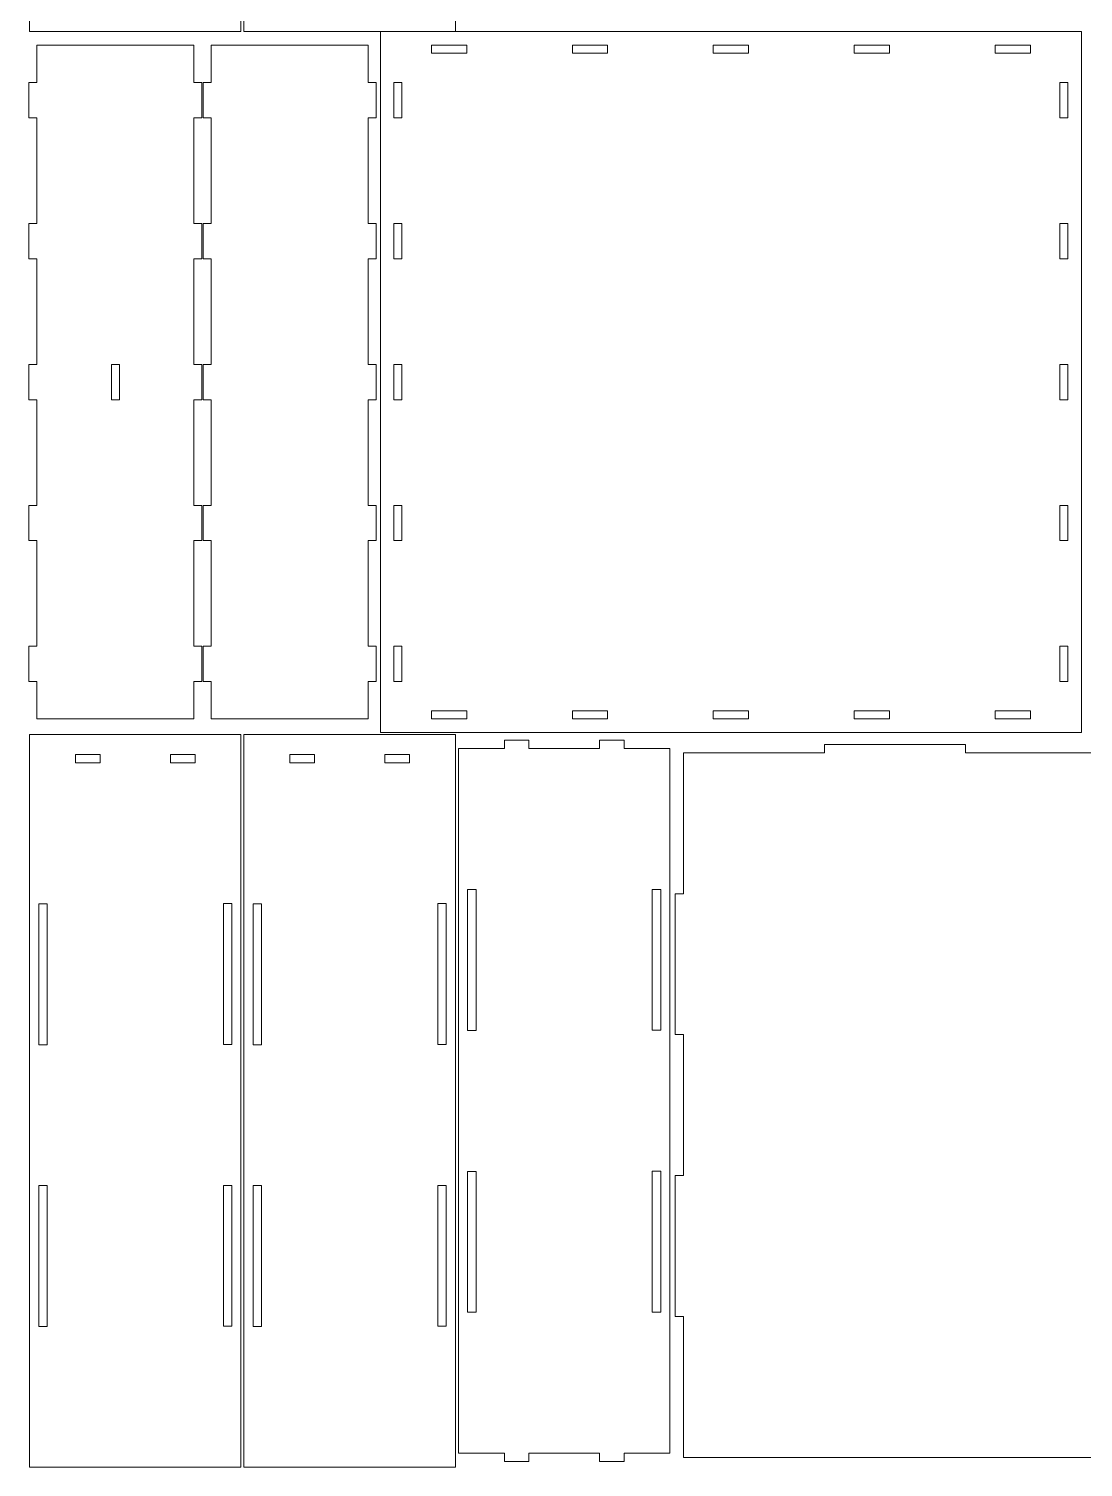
# Model space of a CAD drawing. Header units: millimetres. Extents: x -599 to 1818, y -719 to 408.
# Drawn here: x -598.9 to -299.7, y -407.6 to 0.8 of the extents above; entities that cross this region are included whole.
import ezdxf

# ---------------------------------------------------------------- set-up
doc = ezdxf.new("R2010")
doc.units = ezdxf.units.MM
doc.header["$MEASUREMENT"] = 0
doc.layers.add('Layer 1', color=7, linetype='Continuous')

msp = doc.modelspace()

# ---------------------------------------------------------------- linework, layer by layer
at = {"layer": 'Layer 1', "color": 250, "lineweight": 18}
for points, knots in [([(-598.6891, 208), (-598.6891, 208), (-538.6892, 208), (-538.6892, 208), (-538.6892, 208), (-538.6892, 208), (-538.6892, 0), (-538.6892, 0), (-538.6892, 0), (-538.6892, 0), (-598.6891, 0), (-598.6891, 0), (-598.6891, 0), (-598.6891, 0), (-598.6891, 208), (-598.6891, 208)], [0, 0, 0, 0, 0.2, 0.2, 0.2, 0.2, 0.4, 0.4, 0.4, 0.4, 0.6, 0.6, 0.6, 0.6, 1, 1, 1, 1]), ([(-537.8347, 208), (-537.8347, 208), (-477.8346, 208), (-477.8346, 208), (-477.8346, 208), (-477.8346, 208), (-477.8346, 0), (-477.8346, 0), (-477.8346, 0), (-477.8346, 0), (-537.8347, 0), (-537.8347, 0), (-537.8347, 0), (-537.8347, 0), (-537.8347, 208), (-537.8347, 208)], [0, 0, 0, 0, 0.2, 0.2, 0.2, 0.2, 0.4, 0.4, 0.4, 0.4, 0.6, 0.6, 0.6, 0.6, 1, 1, 1, 1]), ([(-300.1339, -199), (-300.1339, -199), (-499.1339, -199), (-499.1339, -199), (-499.1339, -199), (-499.1339, -199), (-499.1339, 0), (-499.1339, 0), (-499.1339, 0), (-499.1339, 0), (-300.1339, 0), (-300.1339, 0), (-300.1339, 0), (-300.1339, 0), (-300.1339, -199), (-300.1339, -199)], [0, 0, 0, 0, 0.2, 0.2, 0.2, 0.2, 0.4, 0.4, 0.4, 0.4, 0.6, 0.6, 0.6, 0.6, 1, 1, 1, 1]), ([(-552.0436, -3.8637), (-552.0436, -3.8637), (-596.6436, -3.8637), (-596.6436, -3.8637), (-596.6436, -3.8637), (-596.6436, -3.8637), (-596.6436, -14.5), (-596.6436, -14.5), (-596.6436, -14.5), (-596.6436, -14.5), (-598.9163, -14.5), (-598.9163, -14.5), (-598.9163, -14.5), (-598.9163, -14.5), (-598.9163, -24.5), (-598.9163, -24.5), (-598.9163, -24.5), (-598.9163, -24.5), (-596.6436, -24.5), (-596.6436, -24.5), (-596.6436, -24.5), (-596.6436, -24.5), (-596.6436, -54.5), (-596.6436, -54.5), (-596.6436, -54.5), (-596.6436, -54.5), (-598.9163, -54.5), (-598.9163, -54.5), (-598.9163, -54.5), (-598.9163, -54.5), (-598.9163, -64.5), (-598.9163, -64.5), (-598.9163, -64.5), (-598.9163, -64.5), (-596.6436, -64.5), (-596.6436, -64.5), (-596.6436, -64.5), (-596.6436, -64.5), (-596.6436, -94.5), (-596.6436, -94.5), (-596.6436, -94.5), (-596.6436, -94.5), (-598.9163, -94.5), (-598.9163, -94.5), (-598.9163, -94.5), (-598.9163, -94.5), (-598.9163, -104.5), (-598.9163, -104.5), (-598.9163, -104.5), (-598.9163, -104.5), (-596.6436, -104.5), (-596.6436, -104.5), (-596.6436, -104.5), (-596.6436, -104.5), (-596.6436, -134.5), (-596.6436, -134.5), (-596.6436, -134.5), (-596.6436, -134.5), (-598.9163, -134.5), (-598.9163, -134.5), (-598.9163, -134.5), (-598.9163, -134.5), (-598.9163, -144.5), (-598.9163, -144.5), (-598.9163, -144.5), (-598.9163, -144.5), (-596.6436, -144.5), (-596.6436, -144.5), (-596.6436, -144.5), (-596.6436, -144.5), (-596.6436, -174.5), (-596.6436, -174.5), (-596.6436, -174.5), (-596.6436, -174.5), (-598.9163, -174.5), (-598.9163, -174.5), (-598.9163, -174.5), (-598.9163, -174.5), (-598.9163, -184.5), (-598.9163, -184.5), (-598.9163, -184.5), (-598.9163, -184.5), (-596.6436, -184.5), (-596.6436, -184.5), (-596.6436, -184.5), (-596.6436, -184.5), (-596.6436, -195.1363), (-596.6436, -195.1363), (-596.6436, -195.1363), (-596.6436, -195.1363), (-552.0436, -195.1363), (-552.0436, -195.1363), (-552.0436, -195.1363), (-552.0436, -195.1363), (-552.0436, -184.5), (-552.0436, -184.5), (-552.0436, -184.5), (-552.0436, -184.5), (-549.7709, -184.5), (-549.7709, -184.5), (-549.7709, -184.5), (-549.7709, -184.5), (-549.7709, -174.5), (-549.7709, -174.5), (-549.7709, -174.5), (-549.7709, -174.5), (-552.0436, -174.5), (-552.0436, -174.5), (-552.0436, -174.5), (-552.0436, -174.5), (-552.0436, -144.5), (-552.0436, -144.5), (-552.0436, -144.5), (-552.0436, -144.5), (-549.7709, -144.5), (-549.7709, -144.5), (-549.7709, -144.5), (-549.7709, -144.5), (-549.7709, -134.5), (-549.7709, -134.5), (-549.7709, -134.5), (-549.7709, -134.5), (-552.0436, -134.5), (-552.0436, -134.5), (-552.0436, -134.5), (-552.0436, -134.5), (-552.0436, -104.5), (-552.0436, -104.5), (-552.0436, -104.5), (-552.0436, -104.5), (-549.7709, -104.5), (-549.7709, -104.5), (-549.7709, -104.5), (-549.7709, -104.5), (-549.7709, -94.5), (-549.7709, -94.5), (-549.7709, -94.5), (-549.7709, -94.5), (-552.0436, -94.5), (-552.0436, -94.5), (-552.0436, -94.5), (-552.0436, -94.5), (-552.0436, -64.5), (-552.0436, -64.5), (-552.0436, -64.5), (-552.0436, -64.5), (-549.7709, -64.5), (-549.7709, -64.5), (-549.7709, -64.5), (-549.7709, -64.5), (-549.7709, -54.5), (-549.7709, -54.5), (-549.7709, -54.5), (-549.7709, -54.5), (-552.0436, -54.5), (-552.0436, -54.5), (-552.0436, -54.5), (-552.0436, -54.5), (-552.0436, -24.5), (-552.0436, -24.5), (-552.0436, -24.5), (-552.0436, -24.5), (-549.7709, -24.5), (-549.7709, -24.5), (-549.7709, -24.5), (-549.7709, -24.5), (-549.7709, -14.5), (-549.7709, -14.5), (-549.7709, -14.5), (-549.7709, -14.5), (-552.0436, -14.5), (-552.0436, -14.5), (-552.0436, -14.5), (-552.0436, -14.5), (-552.0436, -3.8637), (-552.0436, -3.8637)], [0, 0, 0, 0, 0.02222222, 0.02222222, 0.02222222, 0.02222222, 0.04444444, 0.04444444, 0.04444444, 0.04444444, 0.06666667, 0.06666667, 0.06666667, 0.06666667, 0.08888889, 0.08888889, 0.08888889, 0.08888889, 0.11111111, 0.11111111, 0.11111111, 0.11111111, 0.13333333, 0.13333333, 0.13333333, 0.13333333, 0.15555556, 0.15555556, 0.15555556, 0.15555556, 0.17777778, 0.17777778, 0.17777778, 0.17777778, 0.2, 0.2, 0.2, 0.2, 0.22222222, 0.22222222, 0.22222222, 0.22222222, 0.24444444, 0.24444444, 0.24444444, 0.24444444, 0.26666667, 0.26666667, 0.26666667, 0.26666667, 0.28888889, 0.28888889, 0.28888889, 0.28888889, 0.31111111, 0.31111111, 0.31111111, 0.31111111, 0.33333333, 0.33333333, 0.33333333, 0.33333333, 0.35555556, 0.35555556, 0.35555556, 0.35555556, 0.37777778, 0.37777778, 0.37777778, 0.37777778, 0.4, 0.4, 0.4, 0.4, 0.42222222, 0.42222222, 0.42222222, 0.42222222, 0.44444444, 0.44444444, 0.44444444, 0.44444444, 0.46666667, 0.46666667, 0.46666667, 0.46666667, 0.48888889, 0.48888889, 0.48888889, 0.48888889, 0.51111111, 0.51111111, 0.51111111, 0.51111111, 0.53333333, 0.53333333, 0.53333333, 0.53333333, 0.55555556, 0.55555556, 0.55555556, 0.55555556, 0.57777778, 0.57777778, 0.57777778, 0.57777778, 0.6, 0.6, 0.6, 0.6, 0.62222222, 0.62222222, 0.62222222, 0.62222222, 0.64444444, 0.64444444, 0.64444444, 0.64444444, 0.66666667, 0.66666667, 0.66666667, 0.66666667, 0.68888889, 0.68888889, 0.68888889, 0.68888889, 0.71111111, 0.71111111, 0.71111111, 0.71111111, 0.73333333, 0.73333333, 0.73333333, 0.73333333, 0.75555556, 0.75555556, 0.75555556, 0.75555556, 0.77777778, 0.77777778, 0.77777778, 0.77777778, 0.8, 0.8, 0.8, 0.8, 0.82222222, 0.82222222, 0.82222222, 0.82222222, 0.84444444, 0.84444444, 0.84444444, 0.84444444, 0.86666667, 0.86666667, 0.86666667, 0.86666667, 0.88888889, 0.88888889, 0.88888889, 0.88888889, 0.91111111, 0.91111111, 0.91111111, 0.91111111, 0.93333333, 0.93333333, 0.93333333, 0.93333333, 0.95555556, 0.95555556, 0.95555556, 0.95555556, 1, 1, 1, 1]), ([(-502.5854, -3.8637), (-502.5854, -3.8637), (-547.1854, -3.8637), (-547.1854, -3.8637), (-547.1854, -3.8637), (-547.1854, -3.8637), (-547.1854, -14.5), (-547.1854, -14.5), (-547.1854, -14.5), (-547.1854, -14.5), (-549.4581, -14.5), (-549.4581, -14.5), (-549.4581, -14.5), (-549.4581, -14.5), (-549.4581, -24.5), (-549.4581, -24.5), (-549.4581, -24.5), (-549.4581, -24.5), (-547.1854, -24.5), (-547.1854, -24.5), (-547.1854, -24.5), (-547.1854, -24.5), (-547.1854, -54.5), (-547.1854, -54.5), (-547.1854, -54.5), (-547.1854, -54.5), (-549.4581, -54.5), (-549.4581, -54.5), (-549.4581, -54.5), (-549.4581, -54.5), (-549.4581, -64.5), (-549.4581, -64.5), (-549.4581, -64.5), (-549.4581, -64.5), (-547.1854, -64.5), (-547.1854, -64.5), (-547.1854, -64.5), (-547.1854, -64.5), (-547.1854, -94.5), (-547.1854, -94.5), (-547.1854, -94.5), (-547.1854, -94.5), (-549.4581, -94.5), (-549.4581, -94.5), (-549.4581, -94.5), (-549.4581, -94.5), (-549.4581, -104.5), (-549.4581, -104.5), (-549.4581, -104.5), (-549.4581, -104.5), (-547.1854, -104.5), (-547.1854, -104.5), (-547.1854, -104.5), (-547.1854, -104.5), (-547.1854, -134.5), (-547.1854, -134.5), (-547.1854, -134.5), (-547.1854, -134.5), (-549.4581, -134.5), (-549.4581, -134.5), (-549.4581, -134.5), (-549.4581, -134.5), (-549.4581, -144.5), (-549.4581, -144.5), (-549.4581, -144.5), (-549.4581, -144.5), (-547.1854, -144.5), (-547.1854, -144.5), (-547.1854, -144.5), (-547.1854, -144.5), (-547.1854, -174.5), (-547.1854, -174.5), (-547.1854, -174.5), (-547.1854, -174.5), (-549.4581, -174.5), (-549.4581, -174.5), (-549.4581, -174.5), (-549.4581, -174.5), (-549.4581, -184.5), (-549.4581, -184.5), (-549.4581, -184.5), (-549.4581, -184.5), (-547.1854, -184.5), (-547.1854, -184.5), (-547.1854, -184.5), (-547.1854, -184.5), (-547.1854, -195.1363), (-547.1854, -195.1363), (-547.1854, -195.1363), (-547.1854, -195.1363), (-502.5854, -195.1363), (-502.5854, -195.1363), (-502.5854, -195.1363), (-502.5854, -195.1363), (-502.5854, -184.5), (-502.5854, -184.5), (-502.5854, -184.5), (-502.5854, -184.5), (-500.3127, -184.5), (-500.3127, -184.5), (-500.3127, -184.5), (-500.3127, -184.5), (-500.3127, -174.5), (-500.3127, -174.5), (-500.3127, -174.5), (-500.3127, -174.5), (-502.5854, -174.5), (-502.5854, -174.5), (-502.5854, -174.5), (-502.5854, -174.5), (-502.5854, -144.5), (-502.5854, -144.5), (-502.5854, -144.5), (-502.5854, -144.5), (-500.3127, -144.5), (-500.3127, -144.5), (-500.3127, -144.5), (-500.3127, -144.5), (-500.3127, -134.5), (-500.3127, -134.5), (-500.3127, -134.5), (-500.3127, -134.5), (-502.5854, -134.5), (-502.5854, -134.5), (-502.5854, -134.5), (-502.5854, -134.5), (-502.5854, -104.5), (-502.5854, -104.5), (-502.5854, -104.5), (-502.5854, -104.5), (-500.3127, -104.5), (-500.3127, -104.5), (-500.3127, -104.5), (-500.3127, -104.5), (-500.3127, -94.5), (-500.3127, -94.5), (-500.3127, -94.5), (-500.3127, -94.5), (-502.5854, -94.5), (-502.5854, -94.5), (-502.5854, -94.5), (-502.5854, -94.5), (-502.5854, -64.5), (-502.5854, -64.5), (-502.5854, -64.5), (-502.5854, -64.5), (-500.3127, -64.5), (-500.3127, -64.5), (-500.3127, -64.5), (-500.3127, -64.5), (-500.3127, -54.5), (-500.3127, -54.5), (-500.3127, -54.5), (-500.3127, -54.5), (-502.5854, -54.5), (-502.5854, -54.5), (-502.5854, -54.5), (-502.5854, -54.5), (-502.5854, -24.5), (-502.5854, -24.5), (-502.5854, -24.5), (-502.5854, -24.5), (-500.3127, -24.5), (-500.3127, -24.5), (-500.3127, -24.5), (-500.3127, -24.5), (-500.3127, -14.5), (-500.3127, -14.5), (-500.3127, -14.5), (-500.3127, -14.5), (-502.5854, -14.5), (-502.5854, -14.5), (-502.5854, -14.5), (-502.5854, -14.5), (-502.5854, -3.8637), (-502.5854, -3.8637)], [0, 0, 0, 0, 0.02222222, 0.02222222, 0.02222222, 0.02222222, 0.04444444, 0.04444444, 0.04444444, 0.04444444, 0.06666667, 0.06666667, 0.06666667, 0.06666667, 0.08888889, 0.08888889, 0.08888889, 0.08888889, 0.11111111, 0.11111111, 0.11111111, 0.11111111, 0.13333333, 0.13333333, 0.13333333, 0.13333333, 0.15555556, 0.15555556, 0.15555556, 0.15555556, 0.17777778, 0.17777778, 0.17777778, 0.17777778, 0.2, 0.2, 0.2, 0.2, 0.22222222, 0.22222222, 0.22222222, 0.22222222, 0.24444444, 0.24444444, 0.24444444, 0.24444444, 0.26666667, 0.26666667, 0.26666667, 0.26666667, 0.28888889, 0.28888889, 0.28888889, 0.28888889, 0.31111111, 0.31111111, 0.31111111, 0.31111111, 0.33333333, 0.33333333, 0.33333333, 0.33333333, 0.35555556, 0.35555556, 0.35555556, 0.35555556, 0.37777778, 0.37777778, 0.37777778, 0.37777778, 0.4, 0.4, 0.4, 0.4, 0.42222222, 0.42222222, 0.42222222, 0.42222222, 0.44444444, 0.44444444, 0.44444444, 0.44444444, 0.46666667, 0.46666667, 0.46666667, 0.46666667, 0.48888889, 0.48888889, 0.48888889, 0.48888889, 0.51111111, 0.51111111, 0.51111111, 0.51111111, 0.53333333, 0.53333333, 0.53333333, 0.53333333, 0.55555556, 0.55555556, 0.55555556, 0.55555556, 0.57777778, 0.57777778, 0.57777778, 0.57777778, 0.6, 0.6, 0.6, 0.6, 0.62222222, 0.62222222, 0.62222222, 0.62222222, 0.64444444, 0.64444444, 0.64444444, 0.64444444, 0.66666667, 0.66666667, 0.66666667, 0.66666667, 0.68888889, 0.68888889, 0.68888889, 0.68888889, 0.71111111, 0.71111111, 0.71111111, 0.71111111, 0.73333333, 0.73333333, 0.73333333, 0.73333333, 0.75555556, 0.75555556, 0.75555556, 0.75555556, 0.77777778, 0.77777778, 0.77777778, 0.77777778, 0.8, 0.8, 0.8, 0.8, 0.82222222, 0.82222222, 0.82222222, 0.82222222, 0.84444444, 0.84444444, 0.84444444, 0.84444444, 0.86666667, 0.86666667, 0.86666667, 0.86666667, 0.88888889, 0.88888889, 0.88888889, 0.88888889, 0.91111111, 0.91111111, 0.91111111, 0.91111111, 0.93333333, 0.93333333, 0.93333333, 0.93333333, 0.95555556, 0.95555556, 0.95555556, 0.95555556, 1, 1, 1, 1]), ([(-474.6339, -3.8637), (-474.6339, -3.8637), (-474.6339, -6.1364), (-474.6339, -6.1364), (-474.6339, -6.1364), (-474.6339, -6.1364), (-484.6338, -6.1364), (-484.6338, -6.1364), (-484.6338, -6.1364), (-484.6338, -6.1364), (-484.6338, -3.8637), (-484.6338, -3.8637), (-484.6338, -3.8637), (-484.6338, -3.8637), (-474.6339, -3.8637), (-474.6339, -3.8637)], [0, 0, 0, 0, 0.2, 0.2, 0.2, 0.2, 0.4, 0.4, 0.4, 0.4, 0.6, 0.6, 0.6, 0.6, 1, 1, 1, 1]), ([(-434.6338, -3.8637), (-434.6338, -3.8637), (-434.6338, -6.1364), (-434.6338, -6.1364), (-434.6338, -6.1364), (-434.6338, -6.1364), (-444.6339, -6.1364), (-444.6339, -6.1364), (-444.6339, -6.1364), (-444.6339, -6.1364), (-444.6339, -3.8637), (-444.6339, -3.8637), (-444.6339, -3.8637), (-444.6339, -3.8637), (-434.6338, -3.8637), (-434.6338, -3.8637)], [0, 0, 0, 0, 0.2, 0.2, 0.2, 0.2, 0.4, 0.4, 0.4, 0.4, 0.6, 0.6, 0.6, 0.6, 1, 1, 1, 1]), ([(-394.6338, -3.8637), (-394.6338, -3.8637), (-394.6338, -6.1364), (-394.6338, -6.1364), (-394.6338, -6.1364), (-394.6338, -6.1364), (-404.6339, -6.1364), (-404.6339, -6.1364), (-404.6339, -6.1364), (-404.6339, -6.1364), (-404.6339, -3.8637), (-404.6339, -3.8637), (-404.6339, -3.8637), (-404.6339, -3.8637), (-394.6338, -3.8637), (-394.6338, -3.8637)], [0, 0, 0, 0, 0.2, 0.2, 0.2, 0.2, 0.4, 0.4, 0.4, 0.4, 0.6, 0.6, 0.6, 0.6, 1, 1, 1, 1]), ([(-354.6339, -3.8637), (-354.6339, -3.8637), (-354.6339, -6.1364), (-354.6339, -6.1364), (-354.6339, -6.1364), (-354.6339, -6.1364), (-364.6338, -6.1364), (-364.6338, -6.1364), (-364.6338, -6.1364), (-364.6338, -6.1364), (-364.6338, -3.8637), (-364.6338, -3.8637), (-364.6338, -3.8637), (-364.6338, -3.8637), (-354.6339, -3.8637), (-354.6339, -3.8637)], [0, 0, 0, 0, 0.2, 0.2, 0.2, 0.2, 0.4, 0.4, 0.4, 0.4, 0.6, 0.6, 0.6, 0.6, 1, 1, 1, 1]), ([(-314.6339, -3.8637), (-314.6339, -3.8637), (-314.6339, -6.1364), (-314.6339, -6.1364), (-314.6339, -6.1364), (-314.6339, -6.1364), (-324.6338, -6.1364), (-324.6338, -6.1364), (-324.6338, -6.1364), (-324.6338, -6.1364), (-324.6338, -3.8637), (-324.6338, -3.8637), (-324.6338, -3.8637), (-324.6338, -3.8637), (-314.6339, -3.8637), (-314.6339, -3.8637)], [0, 0, 0, 0, 0.2, 0.2, 0.2, 0.2, 0.4, 0.4, 0.4, 0.4, 0.6, 0.6, 0.6, 0.6, 1, 1, 1, 1]), ([(-492.9975, -24.5), (-492.9975, -24.5), (-495.2702, -24.5), (-495.2702, -24.5), (-495.2702, -24.5), (-495.2702, -24.5), (-495.2702, -14.5), (-495.2702, -14.5), (-495.2702, -14.5), (-495.2702, -14.5), (-492.9975, -14.5), (-492.9975, -14.5), (-492.9975, -14.5), (-492.9975, -14.5), (-492.9975, -24.5), (-492.9975, -24.5)], [0, 0, 0, 0, 0.2, 0.2, 0.2, 0.2, 0.4, 0.4, 0.4, 0.4, 0.6, 0.6, 0.6, 0.6, 1, 1, 1, 1]), ([(-303.9975, -24.5), (-303.9975, -24.5), (-306.2702, -24.5), (-306.2702, -24.5), (-306.2702, -24.5), (-306.2702, -24.5), (-306.2702, -14.5), (-306.2702, -14.5), (-306.2702, -14.5), (-306.2702, -14.5), (-303.9975, -14.5), (-303.9975, -14.5), (-303.9975, -14.5), (-303.9975, -14.5), (-303.9975, -24.5), (-303.9975, -24.5)], [0, 0, 0, 0, 0.2, 0.2, 0.2, 0.2, 0.4, 0.4, 0.4, 0.4, 0.6, 0.6, 0.6, 0.6, 1, 1, 1, 1]), ([(-492.9975, -64.5), (-492.9975, -64.5), (-495.2702, -64.5), (-495.2702, -64.5), (-495.2702, -64.5), (-495.2702, -64.5), (-495.2702, -54.5), (-495.2702, -54.5), (-495.2702, -54.5), (-495.2702, -54.5), (-492.9975, -54.5), (-492.9975, -54.5), (-492.9975, -54.5), (-492.9975, -54.5), (-492.9975, -64.5), (-492.9975, -64.5)], [0, 0, 0, 0, 0.2, 0.2, 0.2, 0.2, 0.4, 0.4, 0.4, 0.4, 0.6, 0.6, 0.6, 0.6, 1, 1, 1, 1]), ([(-303.9975, -64.5), (-303.9975, -64.5), (-306.2702, -64.5), (-306.2702, -64.5), (-306.2702, -64.5), (-306.2702, -64.5), (-306.2702, -54.5), (-306.2702, -54.5), (-306.2702, -54.5), (-306.2702, -54.5), (-303.9975, -54.5), (-303.9975, -54.5), (-303.9975, -54.5), (-303.9975, -54.5), (-303.9975, -64.5), (-303.9975, -64.5)], [0, 0, 0, 0, 0.2, 0.2, 0.2, 0.2, 0.4, 0.4, 0.4, 0.4, 0.6, 0.6, 0.6, 0.6, 1, 1, 1, 1]), ([(-573.2073, -104.5), (-573.2073, -104.5), (-575.48, -104.5), (-575.48, -104.5), (-575.48, -104.5), (-575.48, -104.5), (-575.48, -94.5), (-575.48, -94.5), (-575.48, -94.5), (-575.48, -94.5), (-573.2073, -94.5), (-573.2073, -94.5), (-573.2073, -94.5), (-573.2073, -94.5), (-573.2073, -104.5), (-573.2073, -104.5)], [0, 0, 0, 0, 0.2, 0.2, 0.2, 0.2, 0.4, 0.4, 0.4, 0.4, 0.6, 0.6, 0.6, 0.6, 1, 1, 1, 1]), ([(-492.9975, -104.5), (-492.9975, -104.5), (-495.2702, -104.5), (-495.2702, -104.5), (-495.2702, -104.5), (-495.2702, -104.5), (-495.2702, -94.5), (-495.2702, -94.5), (-495.2702, -94.5), (-495.2702, -94.5), (-492.9975, -94.5), (-492.9975, -94.5), (-492.9975, -94.5), (-492.9975, -94.5), (-492.9975, -104.5), (-492.9975, -104.5)], [0, 0, 0, 0, 0.2, 0.2, 0.2, 0.2, 0.4, 0.4, 0.4, 0.4, 0.6, 0.6, 0.6, 0.6, 1, 1, 1, 1]), ([(-303.9975, -104.5), (-303.9975, -104.5), (-306.2702, -104.5), (-306.2702, -104.5), (-306.2702, -104.5), (-306.2702, -104.5), (-306.2702, -94.5), (-306.2702, -94.5), (-306.2702, -94.5), (-306.2702, -94.5), (-303.9975, -94.5), (-303.9975, -94.5), (-303.9975, -94.5), (-303.9975, -94.5), (-303.9975, -104.5), (-303.9975, -104.5)], [0, 0, 0, 0, 0.2, 0.2, 0.2, 0.2, 0.4, 0.4, 0.4, 0.4, 0.6, 0.6, 0.6, 0.6, 1, 1, 1, 1]), ([(-492.9975, -144.5), (-492.9975, -144.5), (-495.2702, -144.5), (-495.2702, -144.5), (-495.2702, -144.5), (-495.2702, -144.5), (-495.2702, -134.5), (-495.2702, -134.5), (-495.2702, -134.5), (-495.2702, -134.5), (-492.9975, -134.5), (-492.9975, -134.5), (-492.9975, -134.5), (-492.9975, -134.5), (-492.9975, -144.5), (-492.9975, -144.5)], [0, 0, 0, 0, 0.2, 0.2, 0.2, 0.2, 0.4, 0.4, 0.4, 0.4, 0.6, 0.6, 0.6, 0.6, 1, 1, 1, 1]), ([(-303.9975, -144.5), (-303.9975, -144.5), (-306.2702, -144.5), (-306.2702, -144.5), (-306.2702, -144.5), (-306.2702, -144.5), (-306.2702, -134.5), (-306.2702, -134.5), (-306.2702, -134.5), (-306.2702, -134.5), (-303.9975, -134.5), (-303.9975, -134.5), (-303.9975, -134.5), (-303.9975, -134.5), (-303.9975, -144.5), (-303.9975, -144.5)], [0, 0, 0, 0, 0.2, 0.2, 0.2, 0.2, 0.4, 0.4, 0.4, 0.4, 0.6, 0.6, 0.6, 0.6, 1, 1, 1, 1]), ([(-492.9975, -184.5), (-492.9975, -184.5), (-495.2702, -184.5), (-495.2702, -184.5), (-495.2702, -184.5), (-495.2702, -184.5), (-495.2702, -174.5), (-495.2702, -174.5), (-495.2702, -174.5), (-495.2702, -174.5), (-492.9975, -174.5), (-492.9975, -174.5), (-492.9975, -174.5), (-492.9975, -174.5), (-492.9975, -184.5), (-492.9975, -184.5)], [0, 0, 0, 0, 0.2, 0.2, 0.2, 0.2, 0.4, 0.4, 0.4, 0.4, 0.6, 0.6, 0.6, 0.6, 1, 1, 1, 1]), ([(-303.9975, -184.5), (-303.9975, -184.5), (-306.2702, -184.5), (-306.2702, -184.5), (-306.2702, -184.5), (-306.2702, -184.5), (-306.2702, -174.5), (-306.2702, -174.5), (-306.2702, -174.5), (-306.2702, -174.5), (-303.9975, -174.5), (-303.9975, -174.5), (-303.9975, -174.5), (-303.9975, -174.5), (-303.9975, -184.5), (-303.9975, -184.5)], [0, 0, 0, 0, 0.2, 0.2, 0.2, 0.2, 0.4, 0.4, 0.4, 0.4, 0.6, 0.6, 0.6, 0.6, 1, 1, 1, 1]), ([(-474.6339, -192.8636), (-474.6339, -192.8636), (-474.6339, -195.1363), (-474.6339, -195.1363), (-474.6339, -195.1363), (-474.6339, -195.1363), (-484.6338, -195.1363), (-484.6338, -195.1363), (-484.6338, -195.1363), (-484.6338, -195.1363), (-484.6338, -192.8636), (-484.6338, -192.8636), (-484.6338, -192.8636), (-484.6338, -192.8636), (-474.6339, -192.8636), (-474.6339, -192.8636)], [0, 0, 0, 0, 0.2, 0.2, 0.2, 0.2, 0.4, 0.4, 0.4, 0.4, 0.6, 0.6, 0.6, 0.6, 1, 1, 1, 1]), ([(-434.6338, -192.8636), (-434.6338, -192.8636), (-434.6338, -195.1363), (-434.6338, -195.1363), (-434.6338, -195.1363), (-434.6338, -195.1363), (-444.6339, -195.1363), (-444.6339, -195.1363), (-444.6339, -195.1363), (-444.6339, -195.1363), (-444.6339, -192.8636), (-444.6339, -192.8636), (-444.6339, -192.8636), (-444.6339, -192.8636), (-434.6338, -192.8636), (-434.6338, -192.8636)], [0, 0, 0, 0, 0.2, 0.2, 0.2, 0.2, 0.4, 0.4, 0.4, 0.4, 0.6, 0.6, 0.6, 0.6, 1, 1, 1, 1]), ([(-394.6338, -192.8636), (-394.6338, -192.8636), (-394.6338, -195.1363), (-394.6338, -195.1363), (-394.6338, -195.1363), (-394.6338, -195.1363), (-404.6339, -195.1363), (-404.6339, -195.1363), (-404.6339, -195.1363), (-404.6339, -195.1363), (-404.6339, -192.8636), (-404.6339, -192.8636), (-404.6339, -192.8636), (-404.6339, -192.8636), (-394.6338, -192.8636), (-394.6338, -192.8636)], [0, 0, 0, 0, 0.2, 0.2, 0.2, 0.2, 0.4, 0.4, 0.4, 0.4, 0.6, 0.6, 0.6, 0.6, 1, 1, 1, 1]), ([(-354.6339, -192.8636), (-354.6339, -192.8636), (-354.6339, -195.1363), (-354.6339, -195.1363), (-354.6339, -195.1363), (-354.6339, -195.1363), (-364.6338, -195.1363), (-364.6338, -195.1363), (-364.6338, -195.1363), (-364.6338, -195.1363), (-364.6338, -192.8636), (-364.6338, -192.8636), (-364.6338, -192.8636), (-364.6338, -192.8636), (-354.6339, -192.8636), (-354.6339, -192.8636)], [0, 0, 0, 0, 0.2, 0.2, 0.2, 0.2, 0.4, 0.4, 0.4, 0.4, 0.6, 0.6, 0.6, 0.6, 1, 1, 1, 1]), ([(-314.6339, -192.8636), (-314.6339, -192.8636), (-314.6339, -195.1363), (-314.6339, -195.1363), (-314.6339, -195.1363), (-314.6339, -195.1363), (-324.6338, -195.1363), (-324.6338, -195.1363), (-324.6338, -195.1363), (-324.6338, -195.1363), (-324.6338, -192.8636), (-324.6338, -192.8636), (-324.6338, -192.8636), (-324.6338, -192.8636), (-314.6339, -192.8636), (-314.6339, -192.8636)], [0, 0, 0, 0, 0.2, 0.2, 0.2, 0.2, 0.4, 0.4, 0.4, 0.4, 0.6, 0.6, 0.6, 0.6, 1, 1, 1, 1]), ([(-598.6891, -199.5545), (-598.6891, -199.5545), (-538.6892, -199.5545), (-538.6892, -199.5545), (-538.6892, -199.5545), (-538.6892, -199.5545), (-538.6892, -407.5545), (-538.6892, -407.5545), (-538.6892, -407.5545), (-538.6892, -407.5545), (-598.6891, -407.5545), (-598.6891, -407.5545), (-598.6891, -407.5545), (-598.6891, -407.5545), (-598.6891, -199.5545), (-598.6891, -199.5545)], [0, 0, 0, 0, 0.2, 0.2, 0.2, 0.2, 0.4, 0.4, 0.4, 0.4, 0.6, 0.6, 0.6, 0.6, 1, 1, 1, 1]), ([(-537.8347, -199.5545), (-537.8347, -199.5545), (-477.8346, -199.5545), (-477.8346, -199.5545), (-477.8346, -199.5545), (-477.8346, -199.5545), (-477.8346, -407.5545), (-477.8346, -407.5545), (-477.8346, -407.5545), (-477.8346, -407.5545), (-537.8347, -407.5545), (-537.8347, -407.5545), (-537.8347, -407.5545), (-537.8347, -407.5545), (-537.8347, -199.5545), (-537.8347, -199.5545)], [0, 0, 0, 0, 0.2, 0.2, 0.2, 0.2, 0.4, 0.4, 0.4, 0.4, 0.6, 0.6, 0.6, 0.6, 1, 1, 1, 1]), ([(-476.9572, -403.5545), (-476.9572, -403.5545), (-476.9572, -203.5545), (-476.9572, -203.5545), (-476.9572, -203.5545), (-476.9572, -203.5545), (-463.9448, -203.5545), (-463.9448, -203.5545), (-463.9448, -203.5545), (-463.9448, -203.5545), (-463.9448, -201.1545), (-463.9448, -201.1545), (-463.9448, -201.1545), (-463.9448, -201.1545), (-456.9598, -201.1545), (-456.9598, -201.1545), (-456.9598, -201.1545), (-456.9598, -201.1545), (-456.9598, -203.5545), (-456.9598, -203.5545), (-456.9598, -203.5545), (-456.9598, -203.5545), (-436.9547, -203.5545), (-436.9547, -203.5545), (-436.9547, -203.5545), (-436.9547, -203.5545), (-436.9547, -201.1545), (-436.9547, -201.1545), (-436.9547, -201.1545), (-436.9547, -201.1545), (-429.9697, -201.1545), (-429.9697, -201.1545), (-429.9697, -201.1545), (-429.9697, -201.1545), (-429.9697, -203.5545), (-429.9697, -203.5545), (-429.9697, -203.5545), (-429.9697, -203.5545), (-416.9573, -203.5545), (-416.9573, -203.5545), (-416.9573, -203.5545), (-416.9573, -203.5545), (-416.9573, -403.5545), (-416.9573, -403.5545), (-416.9573, -403.5545), (-416.9573, -403.5545), (-429.9697, -403.5545), (-429.9697, -403.5545), (-429.9697, -403.5545), (-429.9697, -403.5545), (-429.9697, -405.9545), (-429.9697, -405.9545), (-429.9697, -405.9545), (-429.9697, -405.9545), (-436.9547, -405.9545), (-436.9547, -405.9545), (-436.9547, -405.9545), (-436.9547, -405.9545), (-436.9547, -403.5545), (-436.9547, -403.5545), (-436.9547, -403.5545), (-436.9547, -403.5545), (-456.9598, -403.5545), (-456.9598, -403.5545), (-456.9598, -403.5545), (-456.9598, -403.5545), (-456.9598, -405.9545), (-456.9598, -405.9545), (-456.9598, -405.9545), (-456.9598, -405.9545), (-463.9448, -405.9545), (-463.9448, -405.9545), (-463.9448, -405.9545), (-463.9448, -405.9545), (-463.9448, -403.5545), (-463.9448, -403.5545), (-463.9448, -403.5545), (-463.9448, -403.5545), (-476.9572, -403.5545), (-476.9572, -403.5545)], [0, 0, 0, 0, 0.04761905, 0.04761905, 0.04761905, 0.04761905, 0.0952381, 0.0952381, 0.0952381, 0.0952381, 0.14285714, 0.14285714, 0.14285714, 0.14285714, 0.19047619, 0.19047619, 0.19047619, 0.19047619, 0.23809524, 0.23809524, 0.23809524, 0.23809524, 0.28571429, 0.28571429, 0.28571429, 0.28571429, 0.33333333, 0.33333333, 0.33333333, 0.33333333, 0.38095238, 0.38095238, 0.38095238, 0.38095238, 0.42857143, 0.42857143, 0.42857143, 0.42857143, 0.47619048, 0.47619048, 0.47619048, 0.47619048, 0.52380952, 0.52380952, 0.52380952, 0.52380952, 0.57142857, 0.57142857, 0.57142857, 0.57142857, 0.61904762, 0.61904762, 0.61904762, 0.61904762, 0.66666667, 0.66666667, 0.66666667, 0.66666667, 0.71428571, 0.71428571, 0.71428571, 0.71428571, 0.76190476, 0.76190476, 0.76190476, 0.76190476, 0.80952381, 0.80952381, 0.80952381, 0.80952381, 0.85714286, 0.85714286, 0.85714286, 0.85714286, 0.9047619, 0.9047619, 0.9047619, 0.9047619, 1, 1, 1, 1]), ([(-413.1051, -204.7545), (-413.1051, -204.7545), (-373.1051, -204.7545), (-373.1051, -204.7545), (-373.1051, -204.7545), (-373.1051, -204.7545), (-373.1051, -202.3545), (-373.1051, -202.3545), (-373.1051, -202.3545), (-373.1051, -202.3545), (-333.1052, -202.3545), (-333.1052, -202.3545), (-333.1052, -202.3545), (-333.1052, -202.3545), (-333.1052, -204.7545), (-333.1052, -204.7545), (-333.1052, -204.7545), (-333.1052, -204.7545), (-293.1053, -204.7545), (-293.1053, -204.7545), (-293.1053, -204.7545), (-293.1053, -204.7545), (-293.1053, -202.3545), (-293.1053, -202.3545), (-293.1053, -202.3545), (-293.1053, -202.3545), (-253.1052, -202.3545), (-253.1052, -202.3545), (-253.1052, -202.3545), (-253.1052, -202.3545), (-253.1052, -204.7545), (-253.1052, -204.7545), (-253.1052, -204.7545), (-253.1052, -204.7545), (-213.1052, -204.7545), (-213.1052, -204.7545), (-213.1052, -204.7545), (-213.1052, -204.7545), (-213.1052, -244.7545), (-213.1052, -244.7545), (-213.1052, -244.7545), (-213.1052, -244.7545), (-210.7053, -244.7545), (-210.7053, -244.7545), (-210.7053, -244.7545), (-210.7053, -244.7545), (-210.7053, -284.7545), (-210.7053, -284.7545), (-210.7053, -284.7545), (-210.7053, -284.7545), (-213.1052, -284.7545), (-213.1052, -284.7545), (-213.1052, -284.7545), (-213.1052, -284.7545), (-213.1052, -324.7545), (-213.1052, -324.7545), (-213.1052, -324.7545), (-213.1052, -324.7545), (-210.7053, -324.7545), (-210.7053, -324.7545), (-210.7053, -324.7545), (-210.7053, -324.7545), (-210.7053, -364.7545), (-210.7053, -364.7545), (-210.7053, -364.7545), (-210.7053, -364.7545), (-213.1052, -364.7545), (-213.1052, -364.7545), (-213.1052, -364.7545), (-213.1052, -364.7545), (-213.1052, -404.7545), (-213.1052, -404.7545), (-213.1052, -404.7545), (-213.1052, -404.7545), (-413.1051, -404.7545), (-413.1051, -404.7545), (-413.1051, -404.7545), (-413.1051, -404.7545), (-413.1051, -364.7545), (-413.1051, -364.7545), (-413.1051, -364.7545), (-413.1051, -364.7545), (-415.5052, -364.7545), (-415.5052, -364.7545), (-415.5052, -364.7545), (-415.5052, -364.7545), (-415.5052, -324.7545), (-415.5052, -324.7545), (-415.5052, -324.7545), (-415.5052, -324.7545), (-413.1051, -324.7545), (-413.1051, -324.7545), (-413.1051, -324.7545), (-413.1051, -324.7545), (-413.1051, -284.7545), (-413.1051, -284.7545), (-413.1051, -284.7545), (-413.1051, -284.7545), (-415.5052, -284.7545), (-415.5052, -284.7545), (-415.5052, -284.7545), (-415.5052, -284.7545), (-415.5052, -244.7545), (-415.5052, -244.7545), (-415.5052, -244.7545), (-415.5052, -244.7545), (-413.1051, -244.7545), (-413.1051, -244.7545), (-413.1051, -244.7545), (-413.1051, -244.7545), (-413.1051, -204.7545), (-413.1051, -204.7545)], [0, 0, 0, 0, 0.03448276, 0.03448276, 0.03448276, 0.03448276, 0.06896552, 0.06896552, 0.06896552, 0.06896552, 0.10344828, 0.10344828, 0.10344828, 0.10344828, 0.13793103, 0.13793103, 0.13793103, 0.13793103, 0.17241379, 0.17241379, 0.17241379, 0.17241379, 0.20689655, 0.20689655, 0.20689655, 0.20689655, 0.24137931, 0.24137931, 0.24137931, 0.24137931, 0.27586207, 0.27586207, 0.27586207, 0.27586207, 0.31034483, 0.31034483, 0.31034483, 0.31034483, 0.34482759, 0.34482759, 0.34482759, 0.34482759, 0.37931034, 0.37931034, 0.37931034, 0.37931034, 0.4137931, 0.4137931, 0.4137931, 0.4137931, 0.44827586, 0.44827586, 0.44827586, 0.44827586, 0.48275862, 0.48275862, 0.48275862, 0.48275862, 0.51724138, 0.51724138, 0.51724138, 0.51724138, 0.55172414, 0.55172414, 0.55172414, 0.55172414, 0.5862069, 0.5862069, 0.5862069, 0.5862069, 0.62068966, 0.62068966, 0.62068966, 0.62068966, 0.65517241, 0.65517241, 0.65517241, 0.65517241, 0.68965517, 0.68965517, 0.68965517, 0.68965517, 0.72413793, 0.72413793, 0.72413793, 0.72413793, 0.75862069, 0.75862069, 0.75862069, 0.75862069, 0.79310345, 0.79310345, 0.79310345, 0.79310345, 0.82758621, 0.82758621, 0.82758621, 0.82758621, 0.86206897, 0.86206897, 0.86206897, 0.86206897, 0.89655172, 0.89655172, 0.89655172, 0.89655172, 0.93103448, 0.93103448, 0.93103448, 0.93103448, 1, 1, 1, 1]), ([(-585.6795, -205.2073), (-585.6795, -205.2073), (-578.6945, -205.2073), (-578.6945, -205.2073), (-578.6945, -205.2073), (-578.6945, -205.2073), (-578.6945, -207.6073), (-578.6945, -207.6073), (-578.6945, -207.6073), (-578.6945, -207.6073), (-585.6795, -207.6073), (-585.6795, -207.6073), (-585.6795, -207.6073), (-585.6795, -207.6073), (-585.6795, -205.2073), (-585.6795, -205.2073)], [0, 0, 0, 0, 0.2, 0.2, 0.2, 0.2, 0.4, 0.4, 0.4, 0.4, 0.6, 0.6, 0.6, 0.6, 1, 1, 1, 1]), ([(-558.6895, -205.2073), (-558.6895, -205.2073), (-551.7045, -205.2073), (-551.7045, -205.2073), (-551.7045, -205.2073), (-551.7045, -205.2073), (-551.7045, -207.6073), (-551.7045, -207.6073), (-551.7045, -207.6073), (-551.7045, -207.6073), (-558.6895, -207.6073), (-558.6895, -207.6073), (-558.6895, -207.6073), (-558.6895, -207.6073), (-558.6895, -205.2073), (-558.6895, -205.2073)], [0, 0, 0, 0, 0.2, 0.2, 0.2, 0.2, 0.4, 0.4, 0.4, 0.4, 0.6, 0.6, 0.6, 0.6, 1, 1, 1, 1]), ([(-524.8251, -205.2073), (-524.8251, -205.2073), (-517.8401, -205.2073), (-517.8401, -205.2073), (-517.8401, -205.2073), (-517.8401, -205.2073), (-517.8401, -207.6073), (-517.8401, -207.6073), (-517.8401, -207.6073), (-517.8401, -207.6073), (-524.8251, -207.6073), (-524.8251, -207.6073), (-524.8251, -207.6073), (-524.8251, -207.6073), (-524.8251, -205.2073), (-524.8251, -205.2073)], [0, 0, 0, 0, 0.2, 0.2, 0.2, 0.2, 0.4, 0.4, 0.4, 0.4, 0.6, 0.6, 0.6, 0.6, 1, 1, 1, 1]), ([(-497.8351, -205.2073), (-497.8351, -205.2073), (-490.8501, -205.2073), (-490.8501, -205.2073), (-490.8501, -205.2073), (-490.8501, -205.2073), (-490.8501, -207.6073), (-490.8501, -207.6073), (-490.8501, -207.6073), (-490.8501, -207.6073), (-497.8351, -207.6073), (-497.8351, -207.6073), (-497.8351, -207.6073), (-497.8351, -207.6073), (-497.8351, -205.2073), (-497.8351, -205.2073)], [0, 0, 0, 0, 0.2, 0.2, 0.2, 0.2, 0.4, 0.4, 0.4, 0.4, 0.6, 0.6, 0.6, 0.6, 1, 1, 1, 1]), ([(-474.3572, -243.5545), (-474.3572, -243.5545), (-471.9573, -243.5545), (-471.9573, -243.5545), (-471.9573, -243.5545), (-471.9573, -243.5545), (-471.9573, -283.5545), (-471.9573, -283.5545), (-471.9573, -283.5545), (-471.9573, -283.5545), (-474.3572, -283.5545), (-474.3572, -283.5545), (-474.3572, -283.5545), (-474.3572, -283.5545), (-474.3572, -243.5545), (-474.3572, -243.5545)], [0, 0, 0, 0, 0.2, 0.2, 0.2, 0.2, 0.4, 0.4, 0.4, 0.4, 0.6, 0.6, 0.6, 0.6, 1, 1, 1, 1]), ([(-421.9572, -243.5018), (-421.9572, -243.5018), (-419.5573, -243.5018), (-419.5573, -243.5018), (-419.5573, -243.5018), (-419.5573, -243.5018), (-419.5573, -283.5018), (-419.5573, -283.5018), (-419.5573, -283.5018), (-419.5573, -283.5018), (-421.9572, -283.5018), (-421.9572, -283.5018), (-421.9572, -283.5018), (-421.9572, -283.5018), (-421.9572, -243.5018), (-421.9572, -243.5018)], [0, 0, 0, 0, 0.2, 0.2, 0.2, 0.2, 0.4, 0.4, 0.4, 0.4, 0.6, 0.6, 0.6, 0.6, 1, 1, 1, 1]), ([(-593.6891, -247.6073), (-593.6891, -247.6073), (-596.0891, -247.6073), (-596.0891, -247.6073), (-596.0891, -247.6073), (-596.0891, -247.6073), (-596.0891, -287.6073), (-596.0891, -287.6073), (-596.0891, -287.6073), (-596.0891, -287.6073), (-593.6891, -287.6073), (-593.6891, -287.6073), (-593.6891, -287.6073), (-593.6891, -287.6073), (-593.6891, -247.6073), (-593.6891, -247.6073)], [0, 0, 0, 0, 0.2, 0.2, 0.2, 0.2, 0.4, 0.4, 0.4, 0.4, 0.6, 0.6, 0.6, 0.6, 1, 1, 1, 1]), ([(-543.6891, -247.5546), (-543.6891, -247.5546), (-541.2892, -247.5546), (-541.2892, -247.5546), (-541.2892, -247.5546), (-541.2892, -247.5546), (-541.2892, -287.5546), (-541.2892, -287.5546), (-541.2892, -287.5546), (-541.2892, -287.5546), (-543.6891, -287.5546), (-543.6891, -287.5546), (-543.6891, -287.5546), (-543.6891, -287.5546), (-543.6891, -247.5546), (-543.6891, -247.5546)], [0, 0, 0, 0, 0.2, 0.2, 0.2, 0.2, 0.4, 0.4, 0.4, 0.4, 0.6, 0.6, 0.6, 0.6, 1, 1, 1, 1]), ([(-532.8347, -247.6073), (-532.8347, -247.6073), (-535.2346, -247.6073), (-535.2346, -247.6073), (-535.2346, -247.6073), (-535.2346, -247.6073), (-535.2346, -287.6073), (-535.2346, -287.6073), (-535.2346, -287.6073), (-535.2346, -287.6073), (-532.8347, -287.6073), (-532.8347, -287.6073), (-532.8347, -287.6073), (-532.8347, -287.6073), (-532.8347, -247.6073), (-532.8347, -247.6073)], [0, 0, 0, 0, 0.2, 0.2, 0.2, 0.2, 0.4, 0.4, 0.4, 0.4, 0.6, 0.6, 0.6, 0.6, 1, 1, 1, 1]), ([(-482.8347, -247.5546), (-482.8347, -247.5546), (-480.4346, -247.5546), (-480.4346, -247.5546), (-480.4346, -247.5546), (-480.4346, -247.5546), (-480.4346, -287.5546), (-480.4346, -287.5546), (-480.4346, -287.5546), (-480.4346, -287.5546), (-482.8347, -287.5546), (-482.8347, -287.5546), (-482.8347, -287.5546), (-482.8347, -287.5546), (-482.8347, -247.5546), (-482.8347, -247.5546)], [0, 0, 0, 0, 0.2, 0.2, 0.2, 0.2, 0.4, 0.4, 0.4, 0.4, 0.6, 0.6, 0.6, 0.6, 1, 1, 1, 1]), ([(-474.3572, -323.5545), (-474.3572, -323.5545), (-471.9573, -323.5545), (-471.9573, -323.5545), (-471.9573, -323.5545), (-471.9573, -323.5545), (-471.9573, -363.5545), (-471.9573, -363.5545), (-471.9573, -363.5545), (-471.9573, -363.5545), (-474.3572, -363.5545), (-474.3572, -363.5545), (-474.3572, -363.5545), (-474.3572, -363.5545), (-474.3572, -323.5545), (-474.3572, -323.5545)], [0, 0, 0, 0, 0.2, 0.2, 0.2, 0.2, 0.4, 0.4, 0.4, 0.4, 0.6, 0.6, 0.6, 0.6, 1, 1, 1, 1]), ([(-421.9572, -323.5018), (-421.9572, -323.5018), (-419.5573, -323.5018), (-419.5573, -323.5018), (-419.5573, -323.5018), (-419.5573, -323.5018), (-419.5573, -363.5018), (-419.5573, -363.5018), (-419.5573, -363.5018), (-419.5573, -363.5018), (-421.9572, -363.5018), (-421.9572, -363.5018), (-421.9572, -363.5018), (-421.9572, -363.5018), (-421.9572, -323.5018), (-421.9572, -323.5018)], [0, 0, 0, 0, 0.2, 0.2, 0.2, 0.2, 0.4, 0.4, 0.4, 0.4, 0.6, 0.6, 0.6, 0.6, 1, 1, 1, 1]), ([(-593.6891, -327.6073), (-593.6891, -327.6073), (-596.0891, -327.6073), (-596.0891, -327.6073), (-596.0891, -327.6073), (-596.0891, -327.6073), (-596.0891, -367.6073), (-596.0891, -367.6073), (-596.0891, -367.6073), (-596.0891, -367.6073), (-593.6891, -367.6073), (-593.6891, -367.6073), (-593.6891, -367.6073), (-593.6891, -367.6073), (-593.6891, -327.6073), (-593.6891, -327.6073)], [0, 0, 0, 0, 0.2, 0.2, 0.2, 0.2, 0.4, 0.4, 0.4, 0.4, 0.6, 0.6, 0.6, 0.6, 1, 1, 1, 1]), ([(-543.6891, -327.5546), (-543.6891, -327.5546), (-541.2892, -327.5546), (-541.2892, -327.5546), (-541.2892, -327.5546), (-541.2892, -327.5546), (-541.2892, -367.5546), (-541.2892, -367.5546), (-541.2892, -367.5546), (-541.2892, -367.5546), (-543.6891, -367.5546), (-543.6891, -367.5546), (-543.6891, -367.5546), (-543.6891, -367.5546), (-543.6891, -327.5546), (-543.6891, -327.5546)], [0, 0, 0, 0, 0.2, 0.2, 0.2, 0.2, 0.4, 0.4, 0.4, 0.4, 0.6, 0.6, 0.6, 0.6, 1, 1, 1, 1]), ([(-532.8347, -327.6073), (-532.8347, -327.6073), (-535.2346, -327.6073), (-535.2346, -327.6073), (-535.2346, -327.6073), (-535.2346, -327.6073), (-535.2346, -367.6073), (-535.2346, -367.6073), (-535.2346, -367.6073), (-535.2346, -367.6073), (-532.8347, -367.6073), (-532.8347, -367.6073), (-532.8347, -367.6073), (-532.8347, -367.6073), (-532.8347, -327.6073), (-532.8347, -327.6073)], [0, 0, 0, 0, 0.2, 0.2, 0.2, 0.2, 0.4, 0.4, 0.4, 0.4, 0.6, 0.6, 0.6, 0.6, 1, 1, 1, 1]), ([(-482.8347, -327.5546), (-482.8347, -327.5546), (-480.4346, -327.5546), (-480.4346, -327.5546), (-480.4346, -327.5546), (-480.4346, -327.5546), (-480.4346, -367.5546), (-480.4346, -367.5546), (-480.4346, -367.5546), (-480.4346, -367.5546), (-482.8347, -367.5546), (-482.8347, -367.5546), (-482.8347, -367.5546), (-482.8347, -367.5546), (-482.8347, -327.5546), (-482.8347, -327.5546)], [0, 0, 0, 0, 0.2, 0.2, 0.2, 0.2, 0.4, 0.4, 0.4, 0.4, 0.6, 0.6, 0.6, 0.6, 1, 1, 1, 1])]:
    msp.add_open_spline(points, degree=3, knots=knots, dxfattribs=at)

doc.saveas('drawing.dxf')
